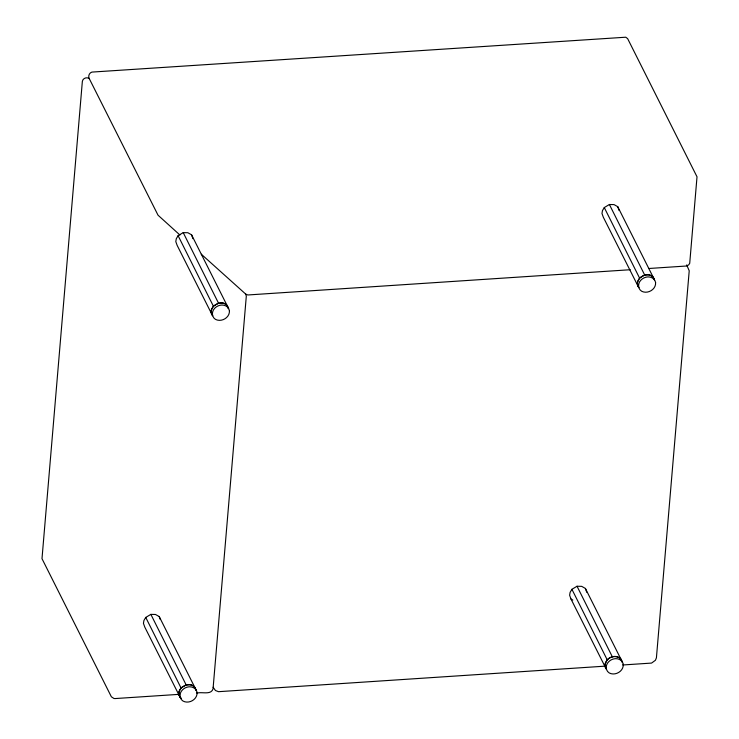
<?xml version="1.0" encoding="UTF-8"?>
<svg xmlns="http://www.w3.org/2000/svg" width="739" height="739" viewBox="0 0 739 739"><rect width="100%" height="100%" fill="white"/><g stroke="black" fill="none" stroke-linecap="round" stroke-linejoin="round"><path stroke-width="1.11" d="M228.24 308.034A8.877 7.372 -26.7 0 0 222.199 302.888L218.485 303.11L213.368 306.158L211.363 310.14L211.363 312.985L212.416 315.405L177.148 245.366L175.799 241.607L176.288 238.734L178.099 235.676L183.226 232.628L187.863 232.73L191.567 234.817L227.113 305.567M195.881 689.783A8.877 7.372 -26.7 0 0 189.849 684.637L186.126 684.859L181.009 687.907L179.004 691.889L179.004 694.734L180.057 697.145L181.452 698.355M654.421 279.905A8.877 7.372 -26.7 0 0 648.38 274.76L644.667 274.982L639.549 278.03L637.535 282.012L637.545 284.857L638.598 287.277L603.329 217.238L601.98 213.479L602.461 210.606L604.28 207.557L609.398 204.5L614.035 204.601L617.749 206.689L653.294 277.439M622.164 662.31C621.065 655.16 611.329 655.179 607.19 659.779L605.186 663.761L605.186 666.606L606.239 669.026L570.97 598.987L569.621 595.228L570.111 592.355L571.921 589.306L577.039 586.249L581.676 586.35L585.39 588.438L620.936 659.188M194.763 687.316L159.218 616.566L155.504 614.479L150.867 614.377L145.749 617.425L143.929 620.483L143.44 623.356L144.789 627.115L180.057 697.145M622.062 661.654A8.877 7.372 -26.7 0 0 616.021 656.509C609.767 655.438 602.322 662.634 606.146 668.675M630.238 269.726L247.842 294.972L245.681 294.067L201.257 254.179M648.666 268.506L686.679 265.994L688.665 264.885L689.718 263.324L697.016 176.806L627.651 38.659L625.767 37.209L91.895 72.089C89.133 72.921 87.923 76.293 89.336 78.759L158.035 215.197L179.91 235.002M179.623 694.309L115.192 698.558L113.982 698.503L111.367 696.794L41.994 558.684L82.352 81.364C82.805 78.223 86.805 76.736 89.28 78.611M196.888 693.173C201.599 691.464 211.058 695.427 213.044 688.831L246.318 296.09L245.681 294.131M604.354 666.199L218.513 691.686L215.428 690.494L213.137 687.242M622.783 664.98L651.576 663.077L655.428 660.269L656.417 657.812L689.219 270.797L686.697 264.913M570.97 598.987L572.808 600.05M653.96 278.621C649.091 269.135 632.307 278.936 638.93 287.674M212.749 315.793C205.405 306.029 226.023 296.588 228.342 308.69M180.399 697.542C173.046 687.778 193.664 678.328 195.992 690.438M609.398 204.5L644.667 274.982M604.28 207.557L639.549 278.03M577.039 586.249L612.308 656.731M571.921 589.306L607.19 659.779M183.226 232.628L218.485 303.11M178.099 235.676L213.368 306.158M150.867 614.377L186.126 684.859M145.749 617.425L181.009 687.907M617.749 206.689L619.106 210.532M585.39 588.438L586.757 592.281M191.567 234.817L192.934 238.66M159.218 616.566L160.234 619.448M197.064 692.388C197.646 699.362 189.055 704.313 183.069 701.08C179.143 698.688 179.217 693.071 182.321 690.041A8.859 7.353 -26.7 0 1 189.553 686.78C192.99 686.67 196.482 688.84 197.064 692.388M229.413 310.639C230.005 317.613 221.414 322.564 215.428 319.34C211.502 316.939 211.576 311.331 214.679 308.292A8.859 7.353 -26.7 0 1 221.912 305.031C225.349 304.93 228.841 307.091 229.413 310.639M623.236 664.259C623.827 671.234 615.236 676.185 609.241 672.961C605.324 670.559 605.398 664.952 608.502 661.922A8.859 7.353 -26.7 0 1 615.735 658.652C619.162 658.551 622.663 660.712 623.236 664.259M655.595 282.51C656.186 289.485 647.595 294.436 641.6 291.212C637.674 288.81 637.757 283.203 640.861 280.173A8.859 7.353 -26.7 0 1 648.094 276.903C651.521 276.802 655.013 278.963 655.595 282.51"/></g></svg>
